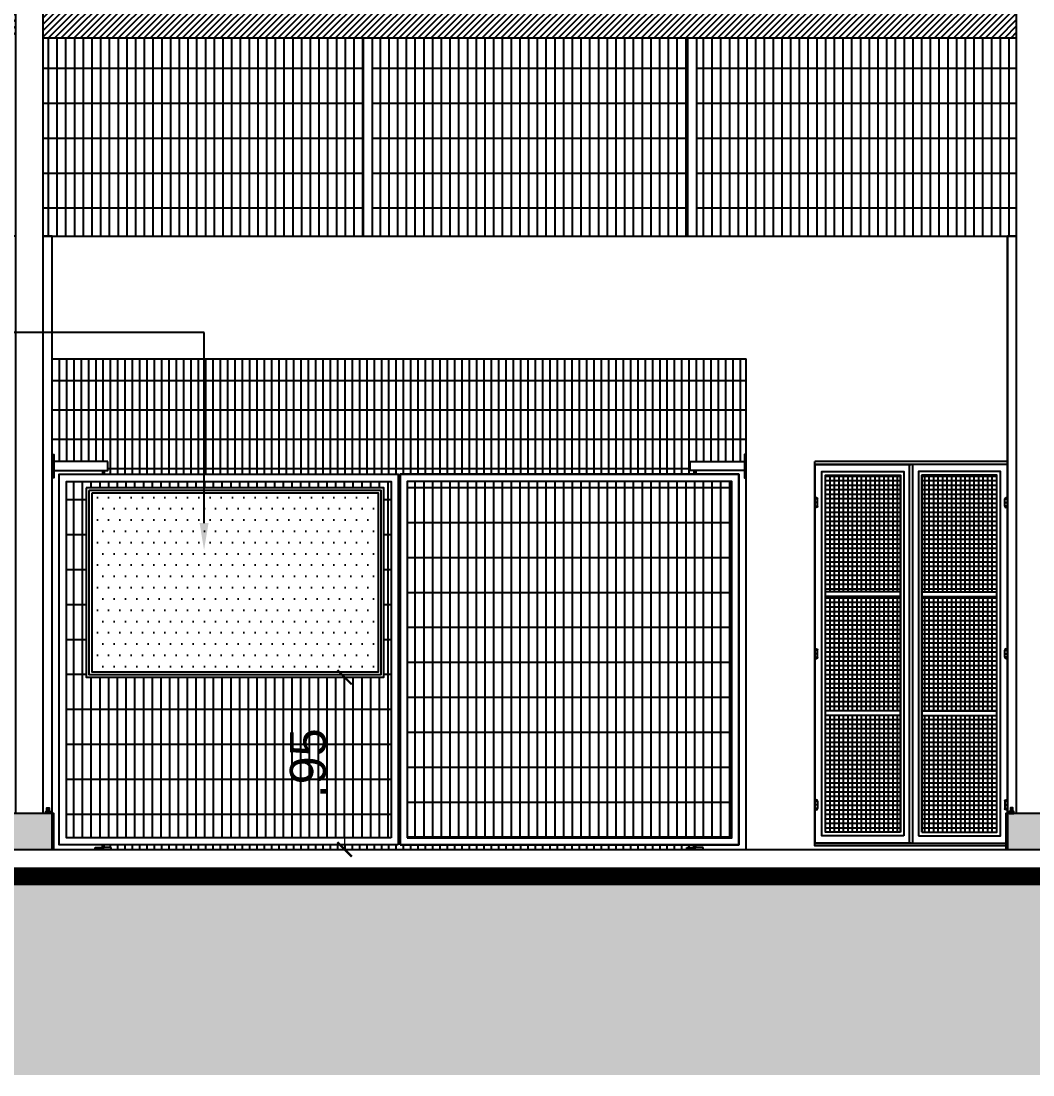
# Model space of a CAD drawing. Header units: metres. Extents: x 2458 to 3695, y 243 to 513.
# Drawn here: x 3215.72 to 3221.33, y 277.17 to 283.01 of the extents above; entities that cross this region are included whole.
import ezdxf
from ezdxf import colors
from ezdxf.entities.mleader import LeaderData, LeaderLine
from ezdxf.math import Vec2, Vec3

# ---------------------------------------------------------------- set-up
doc = ezdxf.new("R2010")
doc.units = ezdxf.units.M
doc.header["$LTSCALE"] = 5
doc.header["$MEASUREMENT"] = 0
doc.header["$PDMODE"] = 1
for name, color, linetype, lineweight in [('2prancha', 4, 'Continuous', 18), ('PENA 04', 4, 'Continuous', 25), ('PENA 05', 5, 'Continuous', 25)]:
    doc.layers.add(name, color=color, linetype=linetype, lineweight=lineweight)
for name, color, linetype in [('COTA 1 100', 2, 'Continuous'), ('HACHURA', 251, 'Continuous'), ('HACHURA PISOS', 250, 'Continuous'), ('PENA 0.15', 7, 'Continuous'), ('PENA 01', 1, 'Continuous'), ('PENA 02', 2, 'Continuous'), ('PENA 03', 3, 'Continuous'), ('PENA 06', 6, 'Continuous'), ('TXT ESPECIFICAÇÕES', 7, 'Continuous')]:
    doc.layers.add(name, color=color, linetype=linetype)
doc.styles.add('Luana', font='arial.ttf')
doc.styles.get("Standard").update_dxf_attribs({"font": 'arial.ttf'})
doc.dimstyles.new('arial100', dxfattribs={"dimtxt": 0.2, "dimasz": 0.08, "dimexe": 0.1, "dimexo": 0.2, "dimgap": 0.1, "dimtad": 1, "dimzin": 4, "dimdsep": 46, "dimtxsty": 'Luana', "dimblk": 'ARCHTICK', "dimcen": 0, "dimclrd": 7, "dimclre": 7, "dimclrt": 256, "dimadec": 0, "dimazin": 0, "dimtfac": 1, "dimtix": 1, "dimtmove": 0, "dimatfit": 3, "dimldrblk": 'CLOSEDBLANK', "dimfxl": 0, "dimlwd": 5, "dimlwe": 5, "dimarcsym": 0})
pattern_1 = [(90, (-678.895185, -195.426827), (-0.0484375, 3e-18), []), (180, (-678.89519, -195.42683), (-2e-17, -0.19375), [])]

# ---------------------------------------------------------------- blocks, each defined once
blk = doc.blocks.new('ASDD')
at = {"layer": 'HACHURA', "ltscale": 1.5}
for p, q in [((-0.0075, 0.02), (0.0075, 0.02)), ((-0.0075, -0.02), (-0.0075, 0.02)), ((-0.0075, 0), (0.0075, 0)), ((0.0075, 0.02), (0.0075, -0.02)), ((0.0075, -0.02), (-0.0075, -0.02))]:
    blk.add_line(p, q, dxfattribs=at)
for centre, start, end in [((0, 0.02), 0, 180), ((0, -0.02), 180, 0)]:
    blk.add_arc(centre, 0.0075, start, end, dxfattribs=at)
blk = doc.blocks.new('A$C6EEB1606')
at = {"ltscale": 1.5, "true_color": 0xffffff}
h = blk.add_hatch(color=7, dxfattribs=at)
h.dxf.hatch_style = 1
h.paths.add_polyline_path([(0.01, 0.2), (-0.26, 0.2), (-0.26, 0), (0.01, 0)])
at = {"layer": 'HACHURA', "ltscale": 1.5}
h = blk.add_hatch(dxfattribs=at)
h.set_pattern_fill('_USER', color=256, scale=0.005, pattern_type=0)
h.set_pattern_definition([(0, (-0.233736, 0.2099304), (0, 0.005), [])])
h.paths.add_polyline_path([(-0.2337, 0.2099), (-0.222, 0.2099), (-0.222, 0.2313), (-0.2337, 0.2313)])
h = blk.add_hatch(dxfattribs=at)
h.set_pattern_fill('_USER', color=256, scale=0.005, pattern_type=0)
h.set_pattern_definition([(0, (-0.250803, 0.2099304), (0, 0.005), [])])
h.paths.add_polyline_path([(-0.0164, 0.2313), (-0.0281, 0.2313), (-0.0281, 0.2099), (-0.0164, 0.2099)])
for points in [[(-0.2409, 0.2), (-0.2149, 0.2), (-0.2149, 0.2099), (-0.2409, 0.2099)], [(-0.2337, 0.2099), (-0.222, 0.2099), (-0.222, 0.2313), (-0.2337, 0.2313)], [(-0.0092, 0.2), (-0.0352, 0.2), (-0.0352, 0.2099), (-0.0092, 0.2099)], [(-0.0164, 0.2099), (-0.0281, 0.2099), (-0.0281, 0.2313), (-0.0164, 0.2313)]]:
    blk.add_lwpolyline(points, close=True, dxfattribs=at)
at = {"layer": 'PENA 05', "ltscale": 1.5}
for p, q in [((-0.2, 5.4226), (-0.2, 6.0355)), ((-0.2, 6.0355), (-0.05, 6.0355)), ((-0.05, 5.4226), (-0.05, 6.0355)), ((-0.2, 5.4226), (-0.1404, 5.4226)), ((-0.1096, 5.4226), (-0.05, 5.4226)), ((-0.2, 0.2), (-0.2, 5.1777)), ((-0.05, 0.2), (-0.05, 5.1777))]:
    blk.add_line(p, q, dxfattribs=at)
blk.add_lwpolyline([(-0.1175, 6.0226), (-0.1325, 6.0226), (-0.1325, 5.9257), (-0.1175, 5.9257)], close=True, dxfattribs=at)
for points in [[(-0.1175, 5.9848), (-0.1096, 5.9848), (-0.1096, 5.3857), (-0.1404, 5.3857), (-0.1404, 5.9848), (-0.1325, 5.9848)], [(0.01, 0), (0.01, 0.2), (-0.26, 0.2), (-0.26, 0)]]:
    blk.add_lwpolyline(points, dxfattribs=at)
blk = doc.blocks.new('_ArchTick')
at = {"color": 0, "linetype": 'ByBlock', "const_width": 0.15}
blk.add_lwpolyline([(-0.5, -0.5), (0.5, 0.5)], dxfattribs=at)
blk = doc.blocks.new('*D1738')
at = {"layer": 'COTA 1 100', "color": 7, "lineweight": 5}
for p, q in [((3217.527, 279.3713), (3217.4096, 279.3713)), ((3217.5096, 279.3713), (3217.5096, 278.4168)), ((3217.527, 278.4168), (3217.4096, 278.4168))]:
    blk.add_line(p, q, dxfattribs=at)
at = {"layer": 'Defpoints', "color": 0}
for p in [(3217.727, 279.3713), (3217.5096, 278.4168), (3217.727, 278.4168)]:
    blk.add_point(p, dxfattribs=at)
at = {"layer": 'COTA 1 100', "color": 7, "lineweight": 5, "xscale": 0.08, "yscale": 0.08, "zscale": 0.08}
for p, rotation in [((3217.5096, 279.3713), 90), ((3217.5096, 278.4168), 270)]:
    blk.add_blockref('_ArchTick', p, dxfattribs=dict(at, rotation=rotation))
at = {"layer": 'COTA 1 100', "insert": (3217.3075, 278.894), "char_height": 0.2, "attachment_point": 5, "rotation": 90, "style": 'Luana'}
blk.add_mtext('.95', dxfattribs=at)
blk = doc.blocks.new('_ClosedBlank')
at = {"layer": '2prancha', "color": 0, "lineweight": -2}
for p, q in [((-1, 0.167), (0, 0)), ((-1, 0.167), (-1, -0.167)), ((0, 0), (-1, -0.167))]:
    blk.add_line(p, q, dxfattribs=at)

msp = doc.modelspace()

# ---------------------------------------------------------------- hatches: boundary and pattern name
at = {"layer": 'HACHURA', "true_color": 0x86cacb}
h = msp.add_hatch(dxfattribs=at)
h.set_pattern_fill('LINE', color=133, scale=0.2, angle=45)
h.set_pattern_definition([(45, (3197.766714, 279.877336), (-0.01767767, 0.01767767), [])])
h.paths.add_polyline_path([(3197.787, 280.0968), (3197.747, 280.0968), (3197.747, 279.7868), (3197.787, 279.7868)], flags=17)
h.paths.add_polyline_path([(3197.787, 279.7368), (3197.747, 279.7368), (3197.747, 279.2468), (3197.787, 279.2468)], flags=17)
h.paths.add_polyline_path([(3227.187, 284.372), (3225.8554, 284.2994), (3227.187, 284.2994)], flags=17)
h.paths.add_polyline_path([(3221.3195, 284.4394), (3221.3045, 284.4394), (3221.3045, 284.3425), (3221.3195, 284.3425)], flags=17)
h.paths.add_polyline_path([(3221.387, 284.372), (3221.387, 284.2994), (3222.7507, 284.2994)], flags=17)
h.paths.add_polyline_path([(3221.237, 284.3757), (3220.0277, 284.2994), (3221.237, 284.2994)], flags=17)
h.paths.add_polyline_path([(3215.687, 284.372), (3214.3554, 284.2994), (3215.687, 284.2994)], flags=17)
h.paths.add_polyline_path([(3215.837, 284.372), (3215.837, 284.2994), (3217.1687, 284.2994)], flags=17)
h.paths.add_polyline_path([(3209.737, 284.372), (3208.3733, 284.2994), (3209.737, 284.2994)], flags=17)
h.paths.add_polyline_path([(3209.887, 284.372), (3209.887, 284.2994), (3211.2507, 284.2994)], flags=17)
h.paths.add_polyline_path([(3197.987, 284.372), (3197.987, 284.2994), (3199.3507, 284.2994)], flags=17)
h.paths.add_polyline_path([(3203.787, 284.372), (3202.4554, 284.2994), (3203.787, 284.2994)], flags=17)
h.paths.add_polyline_path([(3203.937, 284.372), (3203.937, 284.2994), (3205.2686, 284.2994)], flags=17)
h.paths.add_polyline_path([(3197.697, 280.0968), (3196.677, 280.0968), (3196.677, 279.7868), (3197.697, 279.7868)], flags=17)
h.paths.add_polyline_path([(3197.697, 279.7368), (3196.677, 279.7368), (3196.677, 279.2468), (3197.697, 279.2468)], flags=17)
edge = h.paths.add_edge_path()
edge.add_line((3233.0864, 286.4259), (3194.5965, 286.4259))
edge.add_line((3194.5965, 286.4259), (3194.5965, 278.4168))
edge.add_line((3194.5965, 278.4168), (3196.587, 278.4168))
edge.add_line((3196.587, 278.4168), (3196.587, 278.8868))
edge.add_line((3196.587, 278.8868), (3196.587, 279.2468))
edge.add_line((3196.587, 279.2468), (3196.627, 279.2468))
edge.add_line((3196.627, 279.2468), (3196.627, 279.7368))
edge.add_line((3196.627, 279.7368), (3196.627, 279.7868))
edge.add_line((3196.627, 279.7868), (3196.627, 280.1468))
edge.add_line((3196.627, 280.1468), (3196.677, 280.1468))
edge.add_line((3196.677, 280.1468), (3197.787, 280.1468))
edge.add_line((3197.787, 280.1468), (3197.787, 281.8168))
edge.add_line((3197.787, 281.8168), (3197.837, 281.8168))
edge.add_line((3197.837, 281.8168), (3197.837, 283.5945))
edge.add_line((3197.837, 283.5945), (3197.287, 283.5945))
edge.add_line((3197.287, 283.5945), (3197.287, 283.7586))
edge.add_line((3197.287, 283.7586), (3197.287, 284.2994))
edge.add_line((3197.287, 284.2994), (3197.307, 284.2994))
edge.add_line((3197.307, 284.2994), (3197.837, 284.2994))
edge.add_line((3197.837, 284.2994), (3197.837, 284.4523))
edge.add_line((3197.837, 284.4523), (3197.987, 284.4523))
edge.add_line((3197.987, 284.4523), (3197.987, 284.4221))
edge.add_line((3197.987, 284.4221), (3200.2914, 284.2994))
edge.add_line((3200.2914, 284.2994), (3201.5367, 284.2994))
edge.add_line((3201.5367, 284.2994), (3203.787, 284.4221))
edge.add_line((3203.787, 284.4221), (3203.787, 284.4523))
edge.add_line((3203.787, 284.4523), (3203.937, 284.4523))
edge.add_line((3203.937, 284.4523), (3203.937, 284.4221))
edge.add_line((3203.937, 284.4221), (3206.1873, 284.2994))
edge.add_line((3206.1873, 284.2994), (3207.4325, 284.2994))
edge.add_line((3207.4325, 284.2994), (3209.737, 284.4221))
edge.add_line((3209.737, 284.4221), (3209.737, 284.4523))
edge.add_line((3209.737, 284.4523), (3209.887, 284.4523))
edge.add_line((3209.887, 284.4523), (3209.887, 284.4221))
edge.add_line((3209.887, 284.4221), (3212.1914, 284.2994))
edge.add_line((3212.1914, 284.2994), (3213.4367, 284.2994))
edge.add_line((3213.4367, 284.2994), (3215.687, 284.4221))
edge.add_line((3215.687, 284.4221), (3215.687, 284.4523))
edge.add_line((3215.687, 284.4523), (3215.837, 284.4523))
edge.add_line((3215.837, 284.4523), (3215.837, 284.4221))
edge.add_line((3215.837, 284.4221), (3218.0874, 284.2994))
edge.add_line((3218.0874, 284.2994), (3219.2338, 284.2994))
edge.add_line((3219.2338, 284.2994), (3221.237, 284.4258))
edge.add_line((3221.237, 284.4258), (3221.237, 284.4523))
edge.add_line((3221.237, 284.4523), (3221.387, 284.4523))
edge.add_line((3221.387, 284.4523), (3221.387, 284.4221))
edge.add_line((3221.387, 284.4221), (3223.6914, 284.2994))
edge.add_line((3223.6914, 284.2994), (3224.9367, 284.2994))
edge.add_line((3224.9367, 284.2994), (3227.187, 284.4221))
edge.add_line((3227.187, 284.4221), (3227.187, 284.4523))
edge.add_line((3227.187, 284.4523), (3227.337, 284.4523))
edge.add_line((3227.337, 284.4523), (3227.337, 284.2994))
edge.add_line((3227.337, 284.2994), (3227.897, 284.2994))
edge.add_line((3227.897, 284.2994), (3227.897, 283.7586))
edge.add_line((3227.897, 283.7586), (3227.897, 283.5945))
edge.add_line((3227.897, 283.5945), (3227.337, 283.5945))
edge.add_line((3227.337, 283.5945), (3227.337, 281.8168))
edge.add_line((3227.337, 281.8168), (3227.387, 281.8168))
edge.add_line((3227.387, 281.8168), (3227.387, 281.4968))
edge.add_line((3227.387, 281.4968), (3228.3861, 281.4968))
edge.add_line((3228.3861, 281.4968), (3228.3861, 282.5268))
edge.add_line((3228.3861, 282.5268), (3228.548, 282.5268))
edge.add_line((3228.548, 282.5268), (3231.6501, 282.5268))
edge.add_line((3231.6501, 282.5268), (3231.6501, 278.9051))
edge.add_arc((3231.6165, 278.862), 0.0547, 52.10878, 260.16916)
edge.add_arc((3231.6419, 278.7868), 0.0408, 148.45709, 281.48468)
edge.add_line((3231.6501, 278.7468), (3231.8101, 278.7468))
edge.add_line((3231.8101, 278.7468), (3233.0864, 278.7468))
edge.add_line((3233.0864, 278.7468), (3233.0864, 286.4259))
edge = h.paths.add_edge_path(flags=16)
edge.add_arc((3231.7037, 278.9166), 0.0708, 87.5929, 122.39148)
edge.add_arc((3231.7406, 278.8663), 0.1332, 124.20928, 178.57314)
edge.add_arc((3231.7013, 278.8558), 0.0948, 150.17146, 171.657, ccw=False)
edge.add_arc((3231.7421, 278.8499), 0.134, 111.89527, 156.65713, ccw=False)
edge.add_arc((3231.7251, 278.8807), 0.0992, 90.00301, 109.44191, ccw=False)
edge.add_arc((3231.7024, 278.9504), 0.0372, 52.39392, 83.4275)
edge = h.paths.add_edge_path(flags=17)
edge.add_arc((3231.7535, 278.965), 0.1497, 138.56179, 165.78572, ccw=False)
edge.add_arc((3231.7857, 278.9232), 0.2018, 119.4321, 135.70162, ccw=False)
edge.add_arc((3231.4158, 279.1854), 0.2842, 326.0554, 342.2815, ccw=False)
edge.add_arc((3231.9807, 278.8391), 0.3788, 150.31398, 156.90173)
edge.add_arc((3231.9238, 278.8616), 0.3177, 156.60772, 176.1493)
edge.add_arc((3230.1635, 278.958), 1.4453, 357.02216, 362.07613)
edge.add_arc((3231.5228, 279.0007), 0.0855, 6.46902, 48.19512)
edge.add_arc((3231.6455, 279.149), 0.107, 209.43972, 232.16011, ccw=False)
edge.add_arc((3230.5081, 278.6973), 1.1179, 19.92169, 20.91705, ccw=False)
edge.add_arc((3231.5228, 279.0007), 0.0855, 0.70199, 64.92921, ccw=False)
edge = h.paths.add_edge_path(flags=16)
edge.add_arc((3231.6729, 278.7869), 0.0688, 114.9774, 175.20395)
edge.add_arc((3231.684, 278.7572), 0.0872, 83.16026, 155.98009, ccw=False)
edge.add_arc((3231.6655, 278.8132), 0.0421, 46.62663, 120.93535)
h.paths.add_polyline_path([(3203.787, 283.5945), (3197.987, 283.5945), (3197.987, 282.9168), (3203.787, 282.9168)], flags=17)
h.paths.add_polyline_path([(3209.737, 283.5945), (3203.937, 283.5945), (3203.937, 282.9168), (3209.737, 282.9168)], flags=17)
h.paths.add_polyline_path([(3215.687, 283.5945), (3209.887, 283.5945), (3209.887, 282.9168), (3215.687, 282.9168)], flags=17)
h.paths.add_polyline_path([(3221.237, 283.5945), (3215.837, 283.5945), (3215.837, 282.9168), (3221.237, 282.9168)], flags=17)
h.paths.add_polyline_path([(3227.187, 283.5945), (3221.387, 283.5945), (3221.387, 282.9168), (3227.187, 282.9168)], flags=17)
at = {"layer": 'HACHURA', "ltscale": 1.5}
h = msp.add_hatch(dxfattribs=at)
h.set_pattern_fill('_USER', color=256, scale=0.025, double=1, pattern_type=0)
h.set_pattern_definition([(0, (3220.17697, 278.51178), (0, 0.025), []), (90, (3220.17697, 278.51178), (-0.025, 2e-18), [])])
h.paths.add_polyline_path([(3220.592, 280.4918), (3220.177, 280.4918), (3220.177, 279.8443), (3220.592, 279.8443)])
h.paths.add_polyline_path([(3220.592, 279.8193), (3220.177, 279.8193), (3220.177, 279.1843), (3220.592, 279.1843)])
h.paths.add_polyline_path([(3220.592, 279.1593), (3220.177, 279.1593), (3220.177, 278.5118), (3220.592, 278.5118)])
h.paths.add_polyline_path([(3221.127, 279.1593), (3220.712, 279.1593), (3220.712, 278.5118), (3221.127, 278.5118)])
h.paths.add_polyline_path([(3221.127, 279.8193), (3220.712, 279.8193), (3220.712, 279.1843), (3221.127, 279.1843)])
h.paths.add_polyline_path([(3221.127, 280.4918), (3220.712, 280.4918), (3220.712, 279.8443), (3221.127, 279.8443)])
at = {"layer": 'HACHURA'}
h = msp.add_hatch(dxfattribs=at)
h.set_pattern_fill('DOTS', color=256, style=0)
h.set_pattern_definition([(0, (3216.10697, 279.43127), (0.03125, 0.0625), [0, -0.0625])])
h.paths.add_polyline_path([(3217.697, 279.4013), (3217.697, 280.3913), (3216.107, 280.3913), (3216.107, 279.4013)])
at = {"layer": 'HACHURA PISOS', "ltscale": 1.5}
h = msp.add_hatch(dxfattribs=at)
h.set_pattern_fill('GRATE', color=256, scale=1.3, angle=90)
h.set_pattern_definition([(90, (3215.88704, 278.41678), (-0.040625, 2e-18), []), (180, (3215.88704, 278.41678), (-2e-17, -0.1625), [])])
h.paths.add_polyline_path([(3219.737, 281.1368), (3215.887, 281.1368), (3215.887, 280.6068), (3215.897, 280.6068), (3215.897, 280.5668), (3216.197, 280.5668), (3216.197, 280.5168), (3216.177, 280.5168), (3216.177, 280.4968), (3217.807, 280.4968), (3217.807, 280.4968), (3217.807, 278.4418), (3217.807, 278.4418), (3216.177, 278.4418), (3216.177, 278.4268), (3216.2153, 278.4268), (3216.2153, 278.4168), (3219.4086, 278.4168), (3219.4086, 278.4268), (3219.447, 278.4268), (3219.447, 278.4418), (3217.817, 278.4418), (3217.817, 278.4418), (3217.817, 280.4968), (3217.817, 280.4968), (3219.447, 280.4968), (3219.447, 280.5168), (3219.427, 280.5168), (3219.427, 280.5668), (3219.727, 280.5668), (3219.727, 280.6068), (3219.737, 280.6068)])
at = {"layer": 'PENA 01', "ltscale": 1.5}
h = msp.add_hatch(dxfattribs=at)
h.set_pattern_fill('GRATE,_O', color=256, scale=1.55, angle=90)
h.set_pattern_definition([(90, (0, 0), (-0.0484375, 3e-18), []), (180, (0, 0), (-2e-17, -0.19375), [])])
h.paths.add_polyline_path([(3215.967, 278.4818), (3217.767, 278.4818), (3217.767, 280.4568), (3215.967, 280.4568)])
h.paths.add_polyline_path([(3216.077, 280.4213), (3216.077, 279.3713), (3217.727, 279.3713), (3217.727, 280.4213)], flags=16)
h = msp.add_hatch(dxfattribs=at)
h.set_pattern_fill('GRATE', color=256, scale=1.55, angle=90)
h.set_pattern_definition(pattern_1)
h.paths.add_polyline_path([(3217.857, 278.4818), (3219.657, 278.4818), (3219.657, 280.4568), (3217.857, 280.4568)])
h = msp.add_hatch(dxfattribs=at)
h.set_pattern_fill('EARTH', color=256, scale=0.75, angle=45, style=0, double=1)
h.set_pattern_definition([(45, (3194.59648, 277.1665), (3e-17, 0.265165), [0.1875, -0.1875]), (45, (3194.54676, 277.21623), (3e-17, 0.265165), [0.1875, -0.1875]), (45, (3194.49704, 277.26594), (3e-17, 0.265165), [0.1875, -0.1875]), (135, (3194.49704, 277.29909), (-0.265165, 6e-17), [0.1875, -0.1875]), (135, (3194.54676, 277.3488), (-0.265165, 6e-17), [0.1875, -0.1875]), (135, (3194.59648, 277.39853), (-0.265165, 6e-17), [0.1875, -0.1875])])
h.paths.add_polyline_path([(3234.7138, 278.2668), (3194.5965, 278.2668), (3194.5965, 277.1665), (3234.7138, 277.1665)])
at = {"layer": 'PENA 02', "ltscale": 1.5}
h = msp.add_hatch(dxfattribs=at)
h.set_pattern_fill('GRATE', color=256, scale=1.55, angle=90)
h.set_pattern_definition(pattern_1)
h.paths.add_polyline_path([(3217.612, 282.9168), (3215.837, 282.9168), (3215.837, 281.8168), (3215.887, 281.8168), (3217.612, 281.8168)])
h.paths.add_polyline_path([(3217.662, 282.9168), (3217.662, 281.8168), (3219.412, 281.8168), (3219.412, 282.9168)])
h.paths.add_polyline_path([(3219.462, 282.9168), (3219.462, 281.8168), (3221.237, 281.8168), (3221.237, 282.9168)])

# ---------------------------------------------------------------- linework, layer by layer
at = {"layer": 'HACHURA'}
msp.add_lwpolyline([(3216.092, 280.4063), (3216.092, 279.3863), (3217.712, 279.3863), (3217.712, 280.4063)], close=True, dxfattribs=at)
at = {"layer": 'PENA 0.15'}
for points in [[(3216.077, 280.4213), (3216.077, 279.3713), (3217.727, 279.3713), (3217.727, 280.4213)], [(3216.107, 280.3913), (3216.107, 279.4013), (3217.697, 279.4013), (3217.697, 280.3913)]]:
    msp.add_lwpolyline(points, close=True, dxfattribs=at)
at = {"layer": 'PENA 01', "ltscale": 1.5}
for p, q in [((3216.167, 280.5168), (3216.167, 280.4968)), ((3216.177, 280.5168), (3216.177, 280.4968)), ((3219.447, 280.5168), (3219.447, 280.4968)), ((3219.457, 280.5168), (3219.457, 280.4968)), ((3220.642, 278.4518), (3220.642, 280.5518)), ((3220.662, 278.4518), (3220.662, 280.5518)), ((3220.592, 278.5118), (3220.592, 280.4918)), ((3220.712, 278.5118), (3220.712, 280.4918)), ((3220.592, 279.8443), (3220.177, 279.8443)), ((3220.592, 279.8193), (3220.177, 279.8193)), ((3220.712, 279.8443), (3221.127, 279.8443)), ((3220.712, 279.8193), (3221.127, 279.8193)), ((3220.592, 279.1843), (3220.177, 279.1843)), ((3220.712, 279.1843), (3221.127, 279.1843)), ((3220.592, 279.1593), (3220.177, 279.1593)), ((3220.712, 279.1593), (3221.127, 279.1593)), ((3216.167, 278.4268), (3216.167, 278.4418)), ((3216.177, 278.4268), (3216.177, 278.4418)), ((3219.447, 278.4268), (3219.447, 278.4418)), ((3219.457, 278.4268), (3219.457, 278.4418))]:
    msp.add_line(p, q, dxfattribs=at)
for points in [[(3215.887, 280.6068), (3215.897, 280.6068), (3215.897, 280.4768), (3215.887, 280.4768)], [(3219.737, 280.6068), (3219.727, 280.6068), (3219.727, 280.4768), (3219.737, 280.4768)], [(3216.197, 280.5668), (3215.897, 280.5668), (3215.897, 280.5168), (3216.197, 280.5168)], [(3219.427, 280.5668), (3219.727, 280.5668), (3219.727, 280.5168), (3219.427, 280.5168)], [(3221.187, 280.5518), (3220.117, 280.5518), (3220.117, 278.4518), (3221.187, 278.4518)], [(3217.807, 278.4418), (3215.927, 278.4418), (3215.927, 280.4968), (3217.807, 280.4968)], [(3217.817, 278.4418), (3219.697, 278.4418), (3219.697, 280.4968), (3217.817, 280.4968)], [(3220.612, 278.4918), (3220.157, 278.4918), (3220.157, 280.5118), (3220.612, 280.5118)], [(3220.592, 278.5118), (3220.177, 278.5118), (3220.177, 280.4918), (3220.592, 280.4918)], [(3220.692, 278.4918), (3221.147, 278.4918), (3221.147, 280.5118), (3220.692, 280.5118)], [(3220.712, 278.5118), (3221.127, 278.5118), (3221.127, 280.4918), (3220.712, 280.4918)], [(3217.767, 278.4818), (3215.967, 278.4818), (3215.967, 280.4568), (3217.767, 280.4568)], [(3217.857, 278.4818), (3219.657, 278.4818), (3219.657, 280.4568), (3217.857, 280.4568)], [(3216.1265, 278.4268), (3216.1709, 278.4268), (3216.1709, 278.4168), (3216.1265, 278.4168)], [(3216.2153, 278.4268), (3216.1709, 278.4268), (3216.1709, 278.4168), (3216.2153, 278.4168)], [(3219.4086, 278.4268), (3219.453, 278.4268), (3219.453, 278.4168), (3219.4086, 278.4168)], [(3219.4975, 278.4268), (3219.453, 278.4268), (3219.453, 278.4168), (3219.4975, 278.4168)]]:
    msp.add_lwpolyline(points, close=True, dxfattribs=at)
for points in [[(3220.652, 278.4518), (3220.117, 278.4518), (3220.117, 280.5518), (3220.652, 280.5518)], [(3217.807, 278.4418), (3215.9269, 278.4418), (3215.927, 280.4968), (3217.807, 280.4968)], [(3217.807, 280.4968), (3217.807, 278.4418)], [(3217.817, 280.4968), (3219.697, 280.4968), (3219.697, 278.4418), (3217.817, 278.4418)], [(3217.817, 280.4968), (3217.817, 278.4418)], [(3217.817, 280.4968), (3217.817, 278.4418)]]:
    msp.add_lwpolyline(points, dxfattribs=at)
for p in [(3220.592, 279.8318), (3220.712, 279.8318), (3220.592, 279.1718), (3220.712, 279.1718)]:
    msp.add_point(p, dxfattribs=at)
at = {"layer": 'PENA 02', "ltscale": 1.5}
for p, q in [((3217.612, 282.9168), (3217.612, 281.8168)), ((3217.662, 282.9168), (3217.662, 281.8168)), ((3219.412, 282.9168), (3219.412, 281.8168)), ((3219.462, 282.9168), (3219.462, 281.8168))]:
    msp.add_line(p, q, dxfattribs=at)
msp.add_lwpolyline([(3215.837, 282.9168), (3221.237, 282.9168)], dxfattribs=at)
at = {"layer": 'PENA 02', "ltscale": 1.5, "const_width": 0.1}
msp.add_lwpolyline([(3194.5965, 278.2668), (3234.7138, 278.2668)], dxfattribs=at)
at = {"layer": 'PENA 03', "ltscale": 1.5}
for p, q in [((3215.887, 278.4168), (3215.887, 281.1368)), ((3215.887, 281.1368), (3219.737, 281.1368)), ((3219.737, 278.4168), (3219.737, 281.1368)), ((3221.187, 280.5668), (3220.117, 280.5668))]:
    msp.add_line(p, q, dxfattribs=at)
for points in [[(3215.837, 281.8168), (3221.237, 281.8168)], [(3221.187, 278.4368), (3220.117, 278.4368), (3220.117, 280.5668)]]:
    msp.add_lwpolyline(points, dxfattribs=at)
at = {"layer": 'PENA 04', "ltscale": 1.5}
msp.add_line((3221.187, 278.4168), (3221.187, 281.8168), dxfattribs=at)
for points in [[(3215.687, 281.8168), (3215.637, 281.8168), (3215.637, 278.4168), (3215.887, 278.4168), (3215.887, 281.8168), (3215.837, 281.8168)], [(3221.237, 281.8168), (3221.187, 281.8168), (3221.187, 278.4168), (3221.437, 278.4168), (3221.437, 281.8168), (3221.387, 281.8168)]]:
    msp.add_lwpolyline(points, dxfattribs=at)
at = {"layer": 'PENA 06', "ltscale": 1.5}
msp.add_lwpolyline([(3194.5965, 278.4168), (3234.7138, 278.4168)], dxfattribs=at)

# ---------------------------------------------------------------- block references
at = {"layer": 'HACHURA', "xscale": -1}
for p in [(3220.1245, 280.3397), (3220.1245, 279.5018)]:
    msp.add_blockref('ASDD', p, dxfattribs=at)
at = {"layer": 'HACHURA'}
for p in [(3221.1795, 280.3397), (3221.1795, 279.5018)]:
    msp.add_blockref('ASDD', p, dxfattribs=at)
at = {"layer": 'HACHURA', "rotation": 180}
msp.add_blockref('ASDD', (3220.1245, 278.6639), dxfattribs=at)
at = {"layer": 'HACHURA', "xscale": -1, "rotation": 180}
msp.add_blockref('ASDD', (3221.1795, 278.6639), dxfattribs=at)
at = {"layer": 'PENA 05', "ltscale": 1.5}
for p in [(3215.887, 278.4168), (3221.437, 278.4168)]:
    msp.add_blockref('A$C6EEB1606', p, dxfattribs=at)

# ---------------------------------------------------------------- dimensions: what is measured, and where the dimension line sits
at = {"layer": 'COTA 1 100'}
dim = msp.add_linear_dim(base=(3217.5096, 278.4168), p1=(3217.727, 279.3713), p2=(3217.727, 278.4168), angle=90, dimstyle='arial100', override={"dimfxl": 0.15, "dimfxlon": 1}, dxfattribs=at)
dim.commit()
dim.dimension.update_dxf_attribs({"geometry": '*D1738', "text_midpoint": (3217.3075, 278.894)})

# ---------------------------------------------------------------- leaders
at = {"layer": 'TXT ESPECIFICAÇÕES', "ltscale": 0.05}
ml = msp.add_multileader_mtext('Standard', dxfattribs=at)
ml.set_content('QUADRO DE AVISOS\\P(QUADRO BRANCO)', color=256)
ml.set_leader_properties()
ml.build(insert=Vec2(0, 0))
ml.multileader.update_dxf_attribs({"dogleg_length": 0.36, "arrow_head_size": 0.15})
ctx = ml.context
ctx.base_point, ctx.char_height, ctx.arrow_head_size, ctx.landing_gap_size, ctx.plane_origin = Vec3(3212.004, 281.2829), 0.16, 0.15, 0.09, Vec3(3211.3738, 279.5683)
ctx.text_align_type = 2
notes = []
notes.append((ctx, [(1, (1, 1, 0), (3216.7302, 281.2829), (-1, 0), 2.3193, [(0, [(3216.7302, 280.076)], 0, [])])]))
ctx.mtext.insert, ctx.mtext.alignment, ctx.mtext.flow_direction = Vec3(3214.3208, 281.3864), 3, 5
for ctx, leaders in notes:
    for number, flags, end, landing, length, lines in leaders:
        leader = LeaderData()
        leader.index, (leader.has_last_leader_line, leader.has_dogleg_vector, leader.attachment_direction) = number, flags
        leader.last_leader_point, leader.dogleg_vector, leader.dogleg_length = Vec3(end), Vec3(landing), length
        for number, points, colour, breaks in lines:
            line = LeaderLine()
            line.index, line.vertices, line.color, line.breaks = number, Vec3.list(points), colors.encode_raw_color(colour), breaks
            leader.lines.append(line)
        ctx.leaders.append(leader)

doc.saveas('drawing.dxf')
